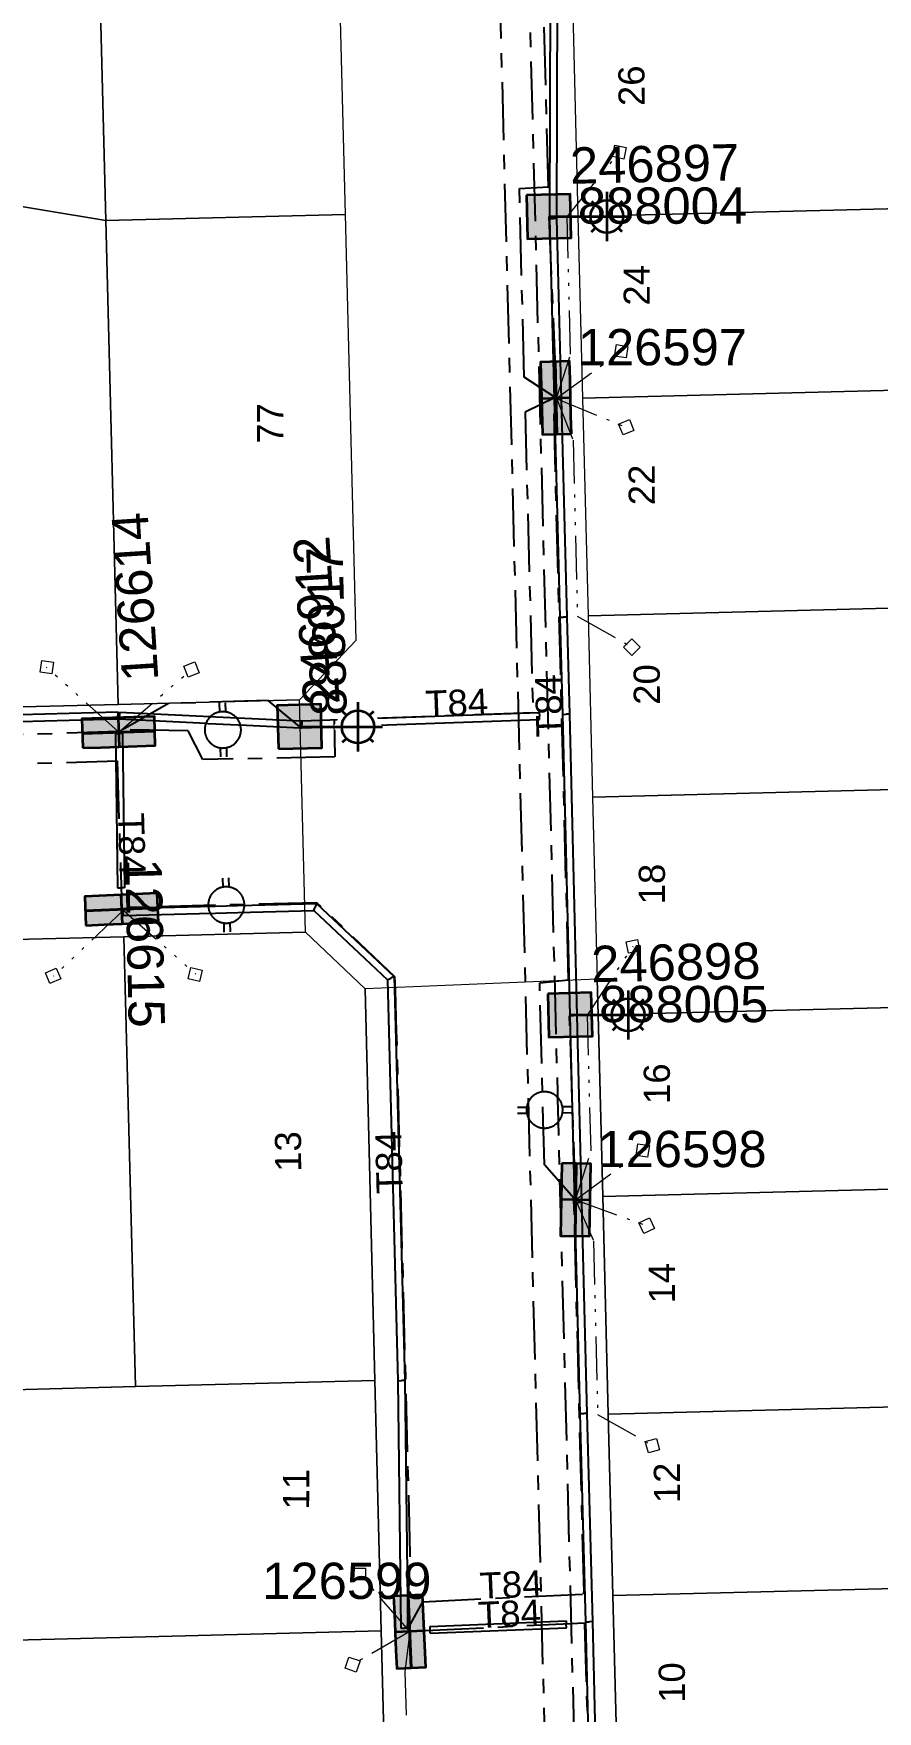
# Model space of a CAD drawing. Header units: metres. Extents: x 293418 to 294566, y 6233478 to 6234177.
# Drawn here: x 293876.5 to 293934.6, y 6233575.8 to 6233691.3 of the extents above; entities that cross this region are included whole.
import ezdxf
from ezdxf.enums import TextEntityAlignment as Align

# ---------------------------------------------------------------- set-up
doc = ezdxf.new("R2010")
doc.units = ezdxf.units.M
doc.linetypes.add('Cable Exist UG', pattern=[7, 4, -1, 1, -1])
doc.linetypes.add('PHANTOMX2', pattern=[6.6, 3, -0.75, 0.2, -0.75, 0.2, -0.75, 0.2, -0.75])
doc.layers.get('0').update_dxf_attribs({"color": 6})
for name, color, linetype, lineweight in [('_User_LV_Exist', 5, 'Continuous', 35), ('Cadastre Land Parcels_SP_EXT', 118, 'Continuous', 15), ('Cadastre Roads_SP_EXT', 218, 'Continuous', 15), ('Mains_HV_EXT', 13, 'Continuous', 25), ('Mains_LV_EXT', 163, 'Continuous', 25), ('Mains_LV_SL_EXT', 135, 'Continuous', 25), ('Services_SP_EXT', 42, 'PHANTOMX2', 20)]:
    doc.layers.add(name, color=color, linetype=linetype, lineweight=lineweight)
for name, color, linetype in [('Duct_SP_EXT', 30, 'Continuous'), ('Equip_LV_EXT', 7, 'Continuous'), ('Equip_SP_SL_EXT', 7, 'Continuous'), ('SupportsUG_SP_LV_EXT', 7, 'Continuous'), ('SupportsUG_SP_LV_SL_EXT', 7, 'Continuous')]:
    doc.layers.add(name, color=color, linetype=linetype)
doc.layers.add('Features_HIDE', color=1, linetype='Continuous', plot=False)
doc.styles.add('COLUMN_LABEL', font='arial.ttf', dxfattribs={"height": 2})
doc.styles.add('iecARIAL', font='arial.ttf', dxfattribs={"height": 2})
doc.styles.add('POLE_LABEL', font='arial.ttf', dxfattribs={"height": 2})
doc.styles.add('SL_LABEL', font='arial.ttf', dxfattribs={"height": 2})
doc.styles.get("Standard").update_dxf_attribs({"font": 'arial.ttf'})

# ---------------------------------------------------------------- blocks, each defined once
blk = doc.blocks.new('SL_LANTERN_EXT')
at = {"flags": 9}
for tag, p in [('LRATECODE', (-7.4, 0)), ('LOUTREACHVOCAB', (-7.2, 0)), ('LOUTREACH', (-7, 0)), ('LANTNUMBER', (-6.6, 0)), ('LNEW', (-6.4, 0)), ('LMASTVOCAB', (-6.2, 0)), ('LMAST', (-6, 0)), ('LLAMPVOCAB', (-5.8, 0)), ('LLAMP', (-5.6, 0)), ('LEXIST', (-5.4, 0)), ('LCHARGE3PERCENT', (-5.2, 0)), ('LCHARGE3', (-5, 0)), ('LCHARGE2PERCENT', (-4.8, 0)), ('LCHARGE2', (-4.6, 0)), ('LCHARGE1PERCENT', (-4.4, 0)), ('LCHARGE1', (-4.2, 0)), ('LCATEGORY', (-4, 0)), ('LBRACKETVOCAB', (-3.8, 0)), ('LBRACKET', (-3.6, 0)), ('LKINGHEIGHT', (-3.4, 0)), ('CREPLACE', (-3.2, 0)), ('CREMOVE', (-3, 0)), ('CNUMBER', (-2.8, 0)), ('CNEW', (-2.6, 0)), ('CEXIST', (-2.4, 0)), ('USAGE', (-2.2, 0)), ('STATE', (-2, 0)), ('OWNED_BY', (-1.8, 0)), ('ORIENTATION', (-1.6, 0)), ('OPERATING_VOLTAGE', (-1.4, 0)), ('NO_PHASES', (-1.2, 0)), ('LANTERN_TYPE', (-1, 0)), ('LANTERN_PURPOSE', (-0.8, 0)), ('CONTROL_TYPE', (-0.6, 0)), ('CONSTRUCTED_VOLTAGE', (-0.4, 0))]:
    blk.add_attdef(tag, text='', height=0.001, rotation=270, dxfattribs=at).set_placement(p, align=Align.MIDDLE_LEFT)
at = {"style": 'SL_LABEL', "flags": 9}
blk.add_attdef('STREET_CODE', text='', height=0.001, rotation=270, dxfattribs=at).set_placement((0, 0), align=Align.MIDDLE_LEFT)
at = {"flags": 1}
blk.add_attdef('Z', (0, 0), '', height=0.001, rotation=270, dxfattribs=at)
at = {"width": 0.9}
blk.add_attdef('LNUMBER', text='', height=1, dxfattribs=at).set_placement((7, -1), align=Align.MIDDLE_LEFT)
at = {"flags": 9}
for tag, p in [('LREMOVE', (0, -7.6)), ('LREPLACE', (0, -7.8)), ('LTYPE', (0, -8)), ('LTYPEVOCAB', (0, -8.2)), ('LEGEND', (0, -8.4)), ('SUBURB', (0, -8.6)), ('STREETNAME', (0, -8.8)), ('LOCATION', (0, -9)), ('NOTES', (0, -9.2)), ('MAINTAINED_BY', (0, -9.86))]:
    blk.add_attdef(tag, text='', height=0.001, dxfattribs=at).set_placement(p, align=Align.MIDDLE_LEFT)
blk.add_attdef('OPERATED_BY', (0, -9.61), '', height=0.001, dxfattribs=at)
at = {"layer": 'Features_HIDE', "width": 0.9}
blk.add_attdef('ASSET_NUM', text='', height=1, dxfattribs=at).set_placement((7, 1), align=Align.MIDDLE_LEFT)
blk.add_wipeout([(5.69, 0), (5.06, -1.06), (4, -1.69), (2.94, -1.06), (2.31, 0), (2.94, 1.06), (4, 1.69), (5.06, 1.06)])
for p, q in [((4, 1.69), (4, 0)), ((0, 0), (4, 0)), ((2.94, 1.06), (3.2, 0.8)), ((5.06, 1.06), (4.8, 0.8)), ((2.94, -1.06), (3.2, -0.8)), ((4, 0), (5.69, 0)), ((4, 0), (4, -1.69)), ((5.06, -1.06), (4.8, -0.8))]:
    blk.add_line(p, q)
blk.add_circle((4, 0), 1.12)
blk = doc.blocks.new('CCP_EXT')
at = {"flags": 9}
for tag, p in [('STATE', (0, -1.8)), ('LEGEND', (0, -1.4)), ('LIFE_SUPPORT', (0, -1.6)), ('NOTES', (0, -2))]:
    blk.add_attdef(tag, text='', height=0.2, dxfattribs=at).set_placement(p, align=Align.MIDDLE_LEFT)
blk.add_wipeout([(0, 0.57), (0.57, 0), (0, -0.57), (-0.57, 0)])
blk.add_lwpolyline([(-0.57, 0), (0, 0.57), (0.57, 0), (0, -0.57), (-0.57, 0)])
at = {"flags": 1}
blk.add_attdef('Z', (0, 0), '', height=0.2, dxfattribs=at)
at = {"flags": 9}
for tag, p in [('CCP_TYPE', (0, 0)), ('CONSTRUCTED_VOLTAGE', (0, -0.2)), ('OPERATING_VOLTAGE', (0, -0.6)), ('ORIENTATION', (0, -0.8)), ('OWNED_BY', (0, -1)), ('NO_PHASES', (0, -0.4)), ('USAGE', (0, -1.2))]:
    blk.add_attdef(tag, text='', height=0.2, dxfattribs=at).set_placement(p, align=Align.MIDDLE_LEFT)
blk = doc.blocks.new('LV_UG_LINKS_OPEN_EXT')
at = {"layer": 'Equip_LV_EXT'}
for tag, height, flags, p in [('NO_PHASES', 0.167, 9, (3.17, -2)), ('OPERATING_VOLTAGE', 0.2, 9, (3, -2.6)), ('ORIENTATION', 0.2, 9, (3, -2.8)), ('STATE', 0.2, 9, (3, -3)), ('SWITCH_TYPE', 0.2, 9, (3, -3.2)), ('USAGE', 0.2, 9, (3, -3.4)), ('OWNED_BY', 0.2, 9, (3, -3.8)), ('OPERATED_BY', 0.2, 9, (3, -4)), ('TYPE', 0.2, 9, (3, -4.6)), ('NOTES', 0.2, 9, (3, -3.6)), ('MAINTAINED_BY', 0.2, 9, (3, -4.2)), ('NUMBER_OF_PHASES', 0.2, 9, (3, -4.4)), ('Z', 0.2, 1, (3, -4.8))]:
    blk.add_attdef(tag, text='', height=height, dxfattribs=dict(at, flags=flags)).set_placement(p, align=Align.MIDDLE_LEFT)
blk.add_wipeout([(4, 1.25), (3.97, 1.25), (3.94, 1.25), (3.91, 1.25), (3.88, 1.24), (3.85, 1.24), (3.82, 1.24), (3.79, 1.23), (3.76, 1.23), (3.73, 1.22), (3.7, 1.21), (3.67, 1.2), (3.64, 1.2), (3.61, 1.19), (3.58, 1.18), (3.55, 1.17), (3.52, 1.15), (3.49, 1.14), (3.47, 1.13), (3.44, 1.12), (3.41, 1.1), (3.38, 1.09), (3.36, 1.07), (3.33, 1.06), (3.31, 1.04), (3.28, 1.02), (3.26, 1), (3.23, 0.99), (3.21, 0.97), (3.18, 0.95), (3.16, 0.93), (3.14, 0.91), (3.12, 0.88), (3.09, 0.86), (3.07, 0.84), (3.05, 0.82), (3.03, 0.79), (3.01, 0.77), (3, 0.74), (2.98, 0.72), (2.96, 0.69), (2.94, 0.67), (2.93, 0.64), (2.91, 0.62), (2.9, 0.59), (2.88, 0.56), (2.87, 0.53), (2.86, 0.51), (2.85, 0.48), (2.83, 0.45), (2.82, 0.42), (2.81, 0.39), (2.8, 0.36), (2.8, 0.33), (2.79, 0.3), (2.78, 0.27), (2.77, 0.24), (2.77, 0.21), (2.76, 0.18), (2.76, 0.15), (2.76, 0.12), (2.75, 0.09), (2.75, 0.06), (2.75, 0.03), (2.75, 0), (2.75, -0.03), (2.75, -0.06), (2.75, -0.09), (2.76, -0.12), (2.76, -0.15), (2.76, -0.18), (2.77, -0.21), (2.77, -0.24), (2.78, -0.27), (2.79, -0.3), (2.8, -0.33), (2.8, -0.36), (2.81, -0.39), (2.82, -0.42), (2.83, -0.45), (2.85, -0.48), (2.86, -0.51), (2.87, -0.53), (2.88, -0.56), (2.9, -0.59), (2.91, -0.62), (2.93, -0.64), (2.94, -0.67), (2.96, -0.69), (2.98, -0.72), (3, -0.74), (3.01, -0.77), (3.03, -0.79), (3.05, -0.82), (3.07, -0.84), (3.09, -0.86), (3.12, -0.88), (3.14, -0.91), (3.16, -0.93), (3.18, -0.95), (3.21, -0.97), (3.23, -0.99), (3.26, -1), (3.28, -1.02), (3.31, -1.04), (3.33, -1.06), (3.36, -1.07), (3.38, -1.09), (3.41, -1.1), (3.44, -1.12), (3.47, -1.13), (3.49, -1.14), (3.52, -1.15), (3.55, -1.17), (3.58, -1.18), (3.61, -1.19), (3.64, -1.2), (3.67, -1.2), (3.7, -1.21), (3.73, -1.22), (3.76, -1.23), (3.79, -1.23), (3.82, -1.24), (3.85, -1.24), (3.88, -1.24), (3.91, -1.25), (3.94, -1.25), (3.97, -1.25), (4, -1.25), (4.03, -1.25), (4.06, -1.25), (4.09, -1.25), (4.12, -1.24), (4.15, -1.24), (4.18, -1.24), (4.21, -1.23), (4.24, -1.23), (4.27, -1.22), (4.3, -1.21), (4.33, -1.2), (4.36, -1.2), (4.39, -1.19), (4.42, -1.18), (4.45, -1.17), (4.48, -1.15), (4.51, -1.14), (4.53, -1.13), (4.56, -1.12), (4.59, -1.1), (4.62, -1.09), (4.64, -1.07), (4.67, -1.06), (4.69, -1.04), (4.72, -1.02), (4.74, -1), (4.77, -0.99), (4.79, -0.97), (4.82, -0.95), (4.84, -0.93), (4.86, -0.91), (4.88, -0.88), (4.91, -0.86), (4.93, -0.84), (4.95, -0.82), (4.97, -0.79), (4.99, -0.77), (5, -0.74), (5.02, -0.72), (5.04, -0.69), (5.06, -0.67), (5.07, -0.64), (5.09, -0.62), (5.1, -0.59), (5.12, -0.56), (5.13, -0.53), (5.14, -0.51), (5.15, -0.48), (5.17, -0.45), (5.18, -0.42), (5.19, -0.39), (5.2, -0.36), (5.2, -0.33), (5.21, -0.3), (5.22, -0.27), (5.23, -0.24), (5.23, -0.21), (5.24, -0.18), (5.24, -0.15), (5.24, -0.12), (5.25, -0.09), (5.25, -0.06), (5.25, -0.03), (5.25, 0), (5.25, 0.03), (5.25, 0.06), (5.25, 0.09), (5.24, 0.12), (5.24, 0.15), (5.24, 0.18), (5.23, 0.21), (5.23, 0.24), (5.22, 0.27), (5.21, 0.3), (5.2, 0.33), (5.2, 0.36), (5.19, 0.39), (5.18, 0.42), (5.17, 0.45), (5.15, 0.48), (5.14, 0.51), (5.13, 0.53), (5.12, 0.56), (5.1, 0.59), (5.09, 0.62), (5.07, 0.64), (5.06, 0.67), (5.04, 0.69), (5.02, 0.72), (5, 0.74), (4.99, 0.77), (4.97, 0.79), (4.95, 0.82), (4.93, 0.84), (4.91, 0.86), (4.88, 0.88), (4.86, 0.91), (4.84, 0.93), (4.82, 0.95), (4.79, 0.97), (4.77, 0.99), (4.74, 1), (4.72, 1.02), (4.69, 1.04), (4.67, 1.06), (4.64, 1.07), (4.62, 1.09), (4.59, 1.1), (4.56, 1.12), (4.53, 1.13), (4.51, 1.14), (4.48, 1.15), (4.45, 1.17), (4.42, 1.18), (4.39, 1.19), (4.36, 1.2), (4.33, 1.2), (4.3, 1.21), (4.27, 1.22), (4.24, 1.23), (4.21, 1.23), (4.18, 1.24), (4.15, 1.24), (4.12, 1.24), (4.09, 1.25), (4.06, 1.25), (4.03, 1.25)]).dxf.layer = 'Equip_LV_EXT'
for p, q in [((3.79, 1.86), (3.79, 1.23)), ((4.21, 1.86), (4.21, 1.23)), ((3.79, -1.23), (3.79, -1.86)), ((4.21, -1.23), (4.21, -1.86))]:
    blk.add_line(p, q, dxfattribs=at)
at = {"layer": 'Equip_LV_EXT', "flags": 128}
blk.add_lwpolyline([(4, 1.25), (3.97, 1.25), (3.94, 1.25), (3.91, 1.25), (3.88, 1.24), (3.85, 1.24), (3.82, 1.24), (3.79, 1.23), (3.76, 1.23), (3.73, 1.22), (3.7, 1.21), (3.67, 1.2), (3.64, 1.2), (3.61, 1.19), (3.58, 1.18), (3.55, 1.17), (3.52, 1.15), (3.49, 1.14), (3.47, 1.13), (3.44, 1.12), (3.41, 1.1), (3.38, 1.09), (3.36, 1.07), (3.33, 1.06), (3.31, 1.04), (3.28, 1.02), (3.26, 1), (3.23, 0.99), (3.21, 0.97), (3.18, 0.95), (3.16, 0.93), (3.14, 0.91), (3.12, 0.88), (3.09, 0.86), (3.07, 0.84), (3.05, 0.82), (3.03, 0.79), (3.01, 0.77), (3, 0.74), (2.98, 0.72), (2.96, 0.69), (2.94, 0.67), (2.93, 0.64), (2.91, 0.62), (2.9, 0.59), (2.88, 0.56), (2.87, 0.53), (2.86, 0.51), (2.85, 0.48), (2.83, 0.45), (2.82, 0.42), (2.81, 0.39), (2.8, 0.36), (2.8, 0.33), (2.79, 0.3), (2.78, 0.27), (2.77, 0.24), (2.77, 0.21), (2.76, 0.18), (2.76, 0.15), (2.76, 0.12), (2.75, 0.09), (2.75, 0.06), (2.75, 0.03), (2.75, 0), (2.75, -0.03), (2.75, -0.06), (2.75, -0.09), (2.76, -0.12), (2.76, -0.15), (2.76, -0.18), (2.77, -0.21), (2.77, -0.24), (2.78, -0.27), (2.79, -0.3), (2.8, -0.33), (2.8, -0.36), (2.81, -0.39), (2.82, -0.42), (2.83, -0.45), (2.85, -0.48), (2.86, -0.51), (2.87, -0.53), (2.88, -0.56), (2.9, -0.59), (2.91, -0.62), (2.93, -0.64), (2.94, -0.67), (2.96, -0.69), (2.98, -0.72), (3, -0.74), (3.01, -0.77), (3.03, -0.79), (3.05, -0.82), (3.07, -0.84), (3.09, -0.86), (3.12, -0.88), (3.14, -0.91), (3.16, -0.93), (3.18, -0.95), (3.21, -0.97), (3.23, -0.99), (3.26, -1), (3.28, -1.02), (3.31, -1.04), (3.33, -1.06), (3.36, -1.07), (3.38, -1.09), (3.41, -1.1), (3.44, -1.12), (3.47, -1.13), (3.49, -1.14), (3.52, -1.15), (3.55, -1.17), (3.58, -1.18), (3.61, -1.19), (3.64, -1.2), (3.67, -1.2), (3.7, -1.21), (3.73, -1.22), (3.76, -1.23), (3.79, -1.23), (3.82, -1.24), (3.85, -1.24), (3.88, -1.24), (3.91, -1.25), (3.94, -1.25), (3.97, -1.25), (4, -1.25), (4.03, -1.25), (4.06, -1.25), (4.09, -1.25), (4.12, -1.24), (4.15, -1.24), (4.18, -1.24), (4.21, -1.23), (4.24, -1.23), (4.27, -1.22), (4.3, -1.21), (4.33, -1.2), (4.36, -1.2), (4.39, -1.19), (4.42, -1.18), (4.45, -1.17), (4.48, -1.15), (4.51, -1.14), (4.53, -1.13), (4.56, -1.12), (4.59, -1.1), (4.62, -1.09), (4.64, -1.07), (4.67, -1.06), (4.69, -1.04), (4.72, -1.02), (4.74, -1), (4.77, -0.99), (4.79, -0.97), (4.82, -0.95), (4.84, -0.93), (4.86, -0.91), (4.88, -0.88), (4.91, -0.86), (4.93, -0.84), (4.95, -0.82), (4.97, -0.79), (4.99, -0.77), (5, -0.74), (5.02, -0.72), (5.04, -0.69), (5.06, -0.67), (5.07, -0.64), (5.09, -0.62), (5.1, -0.59), (5.12, -0.56), (5.13, -0.53), (5.14, -0.51), (5.15, -0.48), (5.17, -0.45), (5.18, -0.42), (5.19, -0.39), (5.2, -0.36), (5.2, -0.33), (5.21, -0.3), (5.22, -0.27), (5.23, -0.24), (5.23, -0.21), (5.24, -0.18), (5.24, -0.15), (5.24, -0.12), (5.25, -0.09), (5.25, -0.06), (5.25, -0.03), (5.25, 0), (5.25, 0.03), (5.25, 0.06), (5.25, 0.09), (5.24, 0.12), (5.24, 0.15), (5.24, 0.18), (5.23, 0.21), (5.23, 0.24), (5.22, 0.27), (5.21, 0.3), (5.2, 0.33), (5.2, 0.36), (5.19, 0.39), (5.18, 0.42), (5.17, 0.45), (5.15, 0.48), (5.14, 0.51), (5.13, 0.53), (5.12, 0.56), (5.1, 0.59), (5.09, 0.62), (5.07, 0.64), (5.06, 0.67), (5.04, 0.69), (5.02, 0.72), (5, 0.74), (4.99, 0.77), (4.97, 0.79), (4.95, 0.82), (4.93, 0.84), (4.91, 0.86), (4.88, 0.88), (4.86, 0.91), (4.84, 0.93), (4.82, 0.95), (4.79, 0.97), (4.77, 0.99), (4.74, 1), (4.72, 1.02), (4.69, 1.04), (4.67, 1.06), (4.64, 1.07), (4.62, 1.09), (4.59, 1.1), (4.56, 1.12), (4.53, 1.13), (4.51, 1.14), (4.48, 1.15), (4.45, 1.17), (4.42, 1.18), (4.39, 1.19), (4.36, 1.2), (4.33, 1.2), (4.3, 1.21), (4.27, 1.22), (4.24, 1.23), (4.21, 1.23), (4.18, 1.24), (4.15, 1.24), (4.12, 1.24), (4.09, 1.25), (4.06, 1.25), (4.03, 1.25)], close=True, dxfattribs=at)
at = {"layer": 'Equip_LV_EXT', "flags": 9}
for tag, p in [('ACTUAL_STATUS', (3.17, -1.67)), ('CONSTRUCTED_VOLTAGE', (3.17, -1.83))]:
    blk.add_attdef(tag, text='', height=0.167, dxfattribs=at).set_placement(p, align=Align.MIDDLE_LEFT)
blk = doc.blocks.new('PILLAR_EXT')
blk.add_hatch(color=256).paths.add_polyline_path([(-2.5, 1), (-2.5, -1), (2.5, -1), (2.5, 1)])
for p, q in [((-2.5, 0), (2.5, 0)), ((0, 1), (0, -1))]:
    blk.add_line(p, q)
at = {"ltscale": 10}
blk.add_line((2.5, 0), (-2.5, 0), dxfattribs=at)
blk.add_lwpolyline([(-2.5, -1), (-1.25, -1), (1.25, -1), (2.5, -1), (2.5, 1), (-2.5, 1)], close=True)
at = {"width": 0.9, "flags": 8}
blk.add_attdef('ASSET_NUM', text='', height=2, rotation=90, dxfattribs=at).set_placement((-2, 4), align=Align.MIDDLE_LEFT)
for tag, p, flags in [('OWNED_BY', (0, -0.2), 9), ('STATE', (0, -0.4), 9), ('SUPPORT_TYPE', (0, -0.6), 9), ('USAGE', (0, -0.8), 9), ('LEGEND', (0, -1), 9), ('LOCATION', (0, -1.2), 9), ('STREETNAME', (0, -1.8), 9), ('SUBURB', (0, -2), 1), ('NOTES', (0, -1.4), 9), ('PARENT', (0, -1.6), 9)]:
    blk.add_attdef(tag, p, '', height=0.2, dxfattribs=dict(flags=flags))
blk = doc.blocks.new('COLUMN_EXT')
blk.add_hatch(color=256).paths.add_polyline_path([(1.5, -1.5), (1.5, 1.5), (-1.5, 1.5), (-1.5, -1.5)])
blk.add_lwpolyline([(1.5, 1.5), (-1.5, 1.5), (-1.5, -1.5), (1.5, -1.5)], close=True)
at = {"flags": 1}
blk.add_attdef('Z', (-1.81, 2.35), '', height=0.2, rotation=180, dxfattribs=at)
at = {"flags": 9}
for tag, p in [('STREETNAME', (-1.81, 1.6)), ('LOCATION', (-1.81, 1.4)), ('SUBURB', (-1.81, 1.8)), ('LEGEND', (-1.81, 1.2)), ('NOTES', (-1.81, 2)), ('COLUMN_TYPE', (-1.81, 0.4)), ('OWNED_BY', (-1.81, 0.6)), ('USAGE', (-1.81, 1)), ('STATE', (-1.81, 0.8))]:
    blk.add_attdef(tag, text='', height=0.2, rotation=180, dxfattribs=at).set_placement(p, align=Align.MIDDLE_LEFT)
for tag, style, p in [('STRUCTURE_PLANT_NUMBER', 'POLE_LABEL', (-1.81, -0.03)), ('STREET_CODE', 'COLUMN_LABEL', (-1.81, 0.2))]:
    blk.add_attdef(tag, text='', height=0.2, rotation=180, dxfattribs=dict(at, style=style)).set_placement(p, align=Align.MIDDLE_LEFT)
at = {"style": 'COLUMN_LABEL', "width": 0.9, "flags": 8}
blk.add_attdef('ASSET_NUM', text='', height=2, rotation=270, dxfattribs=at).set_placement((2, -4), align=Align.MIDDLE_LEFT)

msp = doc.modelspace()

# ---------------------------------------------------------------- linework, layer by layer
at = {"layer": 'Cadastre Land Parcels_SP_EXT', "linetype": 'Continuous'}
for points in [[(293866.407, 6233714.094), (293853.694, 6233683.047), (293859.989, 6233682.007), (293881.475, 6233678.458), (293880.63, 6233711.856)], [(293875.1, 6233597.924), (293883.508, 6233598.138), (293883.508, 6233598.138), (293882.724, 6233629.13), (293863.987, 6233628.657)]]:
    msp.add_lwpolyline(points, dxfattribs=at)
for points in [[(293882.602, 6233711.846), (293881.945, 6233711.841), (293881.287, 6233711.844), (293880.63, 6233711.856), (293881.475, 6233678.458), (293897.971, 6233678.877), (293897.245, 6233707.511), (293892.429, 6233712.09), (293883.261, 6233711.859), (293882.602, 6233711.846)], [(293947.317, 6233679.57), (293946.938, 6233694.567), (293913.605, 6233693.724), (293913.984, 6233678.728), (293947.317, 6233679.57)], [(293882.319, 6233645.127), (293881.475, 6233678.458), (293859.989, 6233682.007), (293866.321, 6233644.723), (293882.319, 6233645.127)], [(293894.817, 6233645.443), (293898.713, 6233649.542), (293897.971, 6233678.877), (293881.475, 6233678.458), (293882.319, 6233645.127), (293894.817, 6233645.443)], [(293947.633, 6233667.073), (293947.317, 6233679.57), (293913.984, 6233678.728), (293914.3, 6233666.231), (293947.633, 6233667.073)], [(293948.012, 6233652.076), (293947.633, 6233667.073), (293914.3, 6233666.231), (293914.679, 6233651.234), (293948.012, 6233652.076)], [(293948.327, 6233639.579), (293948.012, 6233652.076), (293914.679, 6233651.234), (293914.995, 6233638.737), (293948.327, 6233639.579)], [(293948.706, 6233624.583), (293948.327, 6233639.579), (293914.995, 6233638.737), (293915.312, 6233626.194), (293915.374, 6233623.74), (293948.706, 6233624.583)], [(293900.004, 6233598.555), (293899.32, 6233625.549), (293895.221, 6233629.446), (293882.724, 6233629.13), (293883.508, 6233598.138), (293900.004, 6233598.555)], [(293949.023, 6233612.086), (293948.706, 6233624.583), (293915.374, 6233623.74), (293915.689, 6233611.243), (293949.023, 6233612.086)], [(293949.402, 6233597.089), (293949.023, 6233612.086), (293915.689, 6233611.243), (293916.069, 6233596.246), (293949.402, 6233597.089)], [(293900.439, 6233581.322), (293900.004, 6233598.555), (293883.508, 6233598.138), (293875.1, 6233597.924), (293867.062, 6233582.261), (293867.106, 6233580.478), (293900.439, 6233581.322)], [(293949.718, 6233584.592), (293949.402, 6233597.089), (293916.069, 6233596.246), (293916.385, 6233583.748), (293949.718, 6233584.592)], [(293950.097, 6233569.594), (293949.718, 6233584.592), (293916.385, 6233583.748), (293916.764, 6233568.751), (293950.097, 6233569.594)], [(293900.819, 6233566.325), (293900.439, 6233581.322), (293867.106, 6233580.478), (293867.485, 6233565.481), (293900.819, 6233566.325)]]:
    msp.add_lwpolyline(points, close=True, dxfattribs=at)
at = {"layer": 'Cadastre Roads_SP_EXT', "linetype": 'Continuous'}
msp.add_lwpolyline([(293863.986, 6233628.657), (293882.724, 6233629.13), (293895.221, 6233629.446), (293894.817, 6233645.443), (293882.319, 6233645.127), (293866.321, 6233644.723)], dxfattribs=at)
at = {"layer": 'Duct_SP_EXT'}
for p, q in [((293912.054, 6233678.594), (293912.107, 6233704.983)), ((293912.534, 6233678.593), (293912.587, 6233704.987)), ((293912.054, 6233678.594), (293912.294, 6233678.594)), ((293912.054, 6233678.588), (293912.294, 6233678.594)), ((293912.367, 6233666.151), (293912.054, 6233678.588)), ((293912.534, 6233678.6), (293912.294, 6233678.594)), ((293912.534, 6233678.593), (293912.294, 6233678.594)), ((293912.847, 6233666.163), (293912.534, 6233678.6)), ((293912.367, 6233666.151), (293912.607, 6233666.157)), ((293912.367, 6233666.151), (293912.607, 6233666.157)), ((293912.748, 6233651.134), (293912.367, 6233666.151)), ((293912.847, 6233666.163), (293912.607, 6233666.157)), ((293912.847, 6233666.163), (293912.607, 6233666.157)), ((293913.228, 6233651.147), (293912.847, 6233666.163)), ((293912.748, 6233651.134), (293912.988, 6233651.141)), ((293912.943, 6233644.443), (293912.748, 6233651.134)), ((293913.228, 6233651.147), (293912.988, 6233651.141)), ((293913.422, 6233644.456), (293913.228, 6233651.147)), ((293864.654, 6233644.127), (293882.289, 6233644.609)), ((293864.658, 6233643.647), (293882.302, 6233644.13)), ((293882.289, 6233644.609), (293882.295, 6233644.37)), ((293882.302, 6233644.13), (293882.295, 6233644.37)), ((293882.4, 6233644.126), (293882.412, 6233644.366)), ((293882.424, 6233644.605), (293882.412, 6233644.366)), ((293894.961, 6233643.99), (293911.315, 6233644.561)), ((293894.977, 6233643.511), (293911.331, 6233644.081)), ((293911.315, 6233644.561), (293911.323, 6233644.321)), ((293911.331, 6233644.081), (293911.323, 6233644.321)), ((293912.943, 6233644.443), (293913.182, 6233644.45)), ((293912.943, 6233644.444), (293913.182, 6233644.45)), ((293913.442, 6233623.696), (293912.943, 6233644.444)), ((293913.422, 6233644.456), (293913.182, 6233644.45)), ((293913.422, 6233644.455), (293913.182, 6233644.45)), ((293913.922, 6233623.707), (293913.422, 6233644.455)), ((293882.144, 6233643.124), (293882.384, 6233643.127)), ((293882.144, 6233643.124), (293882.284, 6233632.495)), ((293882.624, 6233643.13), (293882.384, 6233643.127)), ((293882.624, 6233643.13), (293882.764, 6233632.502)), ((293894.863, 6233643.507), (293894.865, 6233643.747)), ((293894.863, 6233643.507), (293894.977, 6233643.511)), ((293894.867, 6233643.987), (293894.865, 6233643.747)), ((293894.867, 6233643.987), (293894.961, 6233643.99)), ((293894.961, 6233643.99), (293894.969, 6233643.75)), ((293894.961, 6233643.99), (293894.969, 6233643.75)), ((293894.977, 6233643.511), (293894.969, 6233643.75)), ((293894.977, 6233643.511), (293894.969, 6233643.75)), ((293882.284, 6233632.495), (293882.524, 6233632.498)), ((293882.764, 6233632.502), (293882.524, 6233632.498)), ((293895.989, 6233631.41), (293895.896, 6233631.167)), ((293895.989, 6233631.41), (293901.332, 6233626.38)), ((293882.671, 6233631.073), (293882.677, 6233630.833)), ((293882.683, 6233630.593), (293882.677, 6233630.833)), ((293895.804, 6233630.925), (293895.896, 6233631.167)), ((293895.804, 6233630.925), (293900.858, 6233626.168)), ((293900.858, 6233626.168), (293901.095, 6233626.274)), ((293900.858, 6233626.168), (293901.589, 6233598.548)), ((293901.332, 6233626.38), (293901.095, 6233626.274)), ((293901.332, 6233626.38), (293902.069, 6233598.557)), ((293913.442, 6233623.696), (293913.682, 6233623.702)), ((293913.442, 6233623.695), (293913.682, 6233623.702)), ((293913.922, 6233623.708), (293913.682, 6233623.702)), ((293913.922, 6233623.707), (293913.682, 6233623.702)), ((293913.773, 6233610.82), (293914.013, 6233610.827)), ((293913.773, 6233610.82), (293914.013, 6233610.827)), ((293914.139, 6233596.285), (293913.773, 6233610.82)), ((293914.253, 6233610.833), (293914.013, 6233610.827)), ((293914.253, 6233610.833), (293914.013, 6233610.827)), ((293914.619, 6233596.298), (293914.253, 6233610.833)), ((293901.589, 6233598.548), (293901.829, 6233598.553)), ((293901.589, 6233598.548), (293901.788, 6233581.504)), ((293902.069, 6233598.557), (293901.829, 6233598.553)), ((293902.069, 6233598.557), (293902.268, 6233581.51)), ((293914.139, 6233596.285), (293914.379, 6233596.291)), ((293914.527, 6233581.944), (293914.139, 6233596.285)), ((293914.619, 6233596.298), (293914.379, 6233596.291)), ((293915.007, 6233581.957), (293914.619, 6233596.298)), ((293903.783, 6233581.63), (293913.171, 6233582.011)), ((293913.171, 6233582.011), (293913.181, 6233581.772)), ((293913.19, 6233581.532), (293913.181, 6233581.772)), ((293914.527, 6233581.944), (293914.767, 6233581.95)), ((293914.527, 6233581.944), (293914.767, 6233581.95)), ((293914.845, 6233568.833), (293914.527, 6233581.944)), ((293915.007, 6233581.957), (293914.767, 6233581.95)), ((293915.007, 6233581.956), (293914.767, 6233581.95)), ((293915.325, 6233568.845), (293915.007, 6233581.956)), ((293901.788, 6233581.504), (293902.028, 6233581.507)), ((293902.268, 6233581.51), (293902.028, 6233581.507)), ((293903.783, 6233581.63), (293903.793, 6233581.39)), ((293903.802, 6233581.15), (293903.793, 6233581.39)), ((293903.802, 6233581.15), (293913.19, 6233581.532))]:
    msp.add_line(p, q, dxfattribs=at)
at = {"layer": 'Mains_LV_EXT', "linetype": 'Cable Exist UG'}
for points in [[(293912.47, 6233666.235), (293910.28, 6233667.673), (293910.28, 6233667.673), (293909.951, 6233680.672), (293911.944, 6233680.786), (293911.944, 6233680.786), (293910.912, 6233721.068)], [(293902.244, 6233581.414), (293903.305, 6233583.325), (293903.305, 6233583.325), (293914.371, 6233583.849), (293914.403, 6233583.976), (293914.403, 6233583.976), (293913.704, 6233611.126)], [(293915.298, 6233556.235), (293913.108, 6233558.023), (293913.108, 6233558.023), (293912.778, 6233570.699), (293914.763, 6233570.816), (293914.763, 6233570.816), (293914.465, 6233581.851), (293902.395, 6233581.265)]]:
    msp.add_lwpolyline(points, dxfattribs=at)
for points in [[(293854.288, 6233640.532), (293855.708, 6233641.153), (293855.708, 6233641.153, -0.0929236), (293864.744, 6233642.7), (293864.744, 6233642.7), (293864.786, 6233642.699), (293882.354, 6233643.29)], [(293854.288, 6233640.532), (293857.001, 6233639.524), (293857.001, 6233639.524, -0.0856171), (293864.687, 6233640.716), (293864.687, 6233640.716), (293864.771, 6233640.715), (293882.256, 6233641.243), (293882.575, 6233631.011)]]:
    msp.add_lwpolyline(points, format="xyb", dxfattribs=at)
at = {"layer": 'Mains_LV_SL_EXT', "linetype": 'Cable Exist UG'}
msp.add_lwpolyline([(293911.974, 6233678.734), (293912.497, 6233666.214)], dxfattribs=at)

# ---------------------------------------------------------------- block references
at = {"layer": '_User_LV_Exist'}
ref = msp.add_blockref('PILLAR_EXT', (293882.35, 6233643.211), dxfattribs=dict(at, rotation=1.810832521914208))
ref.add_attrib('ASSET_NUM', '126614', dxfattribs={"layer": '0', "height": 2.5, "rotation": 93.67129, "style": 'iecARIAL'}).set_placement((293883.85, 6233646.711), align=Align.MIDDLE_LEFT)
ref = msp.add_blockref('PILLAR_EXT', (293882.561, 6233631.016), dxfattribs=dict(at, rotation=2.548329898793411))
ref.add_attrib('ASSET_NUM', '126615', dxfattribs={"layer": '0', "height": 2.5, "rotation": 271.18631, "style": 'iecARIAL'}).set_placement((293884.061, 6233634.516), align=Align.MIDDLE_LEFT)
at = {"layer": 'SupportsUG_SP_LV_EXT'}
ref = msp.add_blockref('PILLAR_EXT', (293882.35, 6233643.211), dxfattribs=dict(at, rotation=1.810832521914208))
ref.add_attrib('ASSET_NUM', '126614', dxfattribs={"layer": '0', "height": 2.5, "rotation": 93.67129, "style": 'iecARIAL'}).set_placement((293883.85, 6233646.711), align=Align.MIDDLE_LEFT)
ref = msp.add_blockref('PILLAR_EXT', (293882.561, 6233631.016), dxfattribs=dict(at, rotation=2.548329898793411))
ref.add_attrib('ASSET_NUM', '126615', dxfattribs={"layer": '0', "height": 2.5, "rotation": 271.18631, "style": 'iecARIAL'}).set_placement((293884.061, 6233634.516), align=Align.MIDDLE_LEFT)

# ---------------------------------------------------------------- texts
at = {"layer": 'Features_HIDE'}
for s, rotation, p in [('26', 90.51156, (293918.582, 6233686.346)), ('24', 90.25693, (293918.93, 6233672.598)), ('77', 90, (293893.685, 6233663.086)), ('22', 90.25578, (293919.277, 6233658.852)), ('20', 90.25693, (293919.625, 6233645.105)), ('18', 90, (293919.971, 6233631.358)), ('16', 90.25578, (293920.319, 6233617.61)), ('13', 90.25693, (293894.927, 6233612.937)), ('14', 90.25578, (293920.666, 6233603.861)), ('11', 89.74422, (293895.472, 6233589.667)), ('12', 90.25578, (293921.015, 6233590.113)), ('10', 90.51156, (293921.361, 6233576.365))]:
    msp.add_text(s, height=1.8, rotation=rotation, dxfattribs=at).set_placement(p)
at = {"layer": 'Mains_LV_EXT'}
for rotation, p in [(91.44919, (293912.925, 6233642.897)), (2.07856, (293903.496, 6233644.264)), (271.5804, (293882.304, 6233637.636)), (91.4492, (293901.921, 6233611.436)), (2.39584, (293907.243, 6233583.52)), (2.39584, (293907.129, 6233581.51))]:
    msp.add_text('T84', height=1.8, rotation=rotation, dxfattribs=at).set_placement(p)

# ---------------------------------------------------------------- next in the draw order: block references
at = {"layer": 'Equip_LV_EXT'}
for p, rotation in [((293885.534, 6233643.276), 1.449271485989056), ((293885.769, 6233631.215), 1.448967231576634)]:
    msp.add_blockref('LV_UG_LINKS_OPEN_EXT', p, dxfattribs=dict(at, rotation=rotation))
at = {"layer": 'Services_SP_EXT'}
for p, rotation in [((293916.831, 6233683.167), 212.8244095317945), ((293916.96, 6233669.454), 216.0074582661854), ((293917.307, 6233664.217), 157.5542383657368), ((293877.406, 6233647.693), 306.6050169235513), ((293887.371, 6233647.533), 247.1256204835659), ((293917.775, 6233628.471), 236.7838196422668), ((293877.84, 6233626.435), 68.15523130040135), ((293887.625, 6233626.525), 120.5764241991272), ((293918.439, 6233614.406), 216.4577285333307), ((293918.708, 6233609.222), 159.8121823761875), ((293919.113, 6233594.074), 150.0739959329104), ((293898.951, 6233585.24), 314.9393165849369), ((293898.462, 6233578.998), 25.70171577742304)]:
    msp.add_blockref('CCP_EXT', p, dxfattribs=dict(at, rotation=rotation))
msp.add_blockref('CCP_EXT', (293917.698, 6233649.071), dxfattribs=at)

# ---------------------------------------------------------------- next in the draw order: linework, layer by layer
at = {"layer": 'Cadastre Roads_SP_EXT', "linetype": 'Continuous'}
msp.add_lwpolyline([(293917.941, 6233522.285), (293917.461, 6233541.257), (293917.081, 6233556.253), (293916.764, 6233568.751), (293916.385, 6233583.748), (293916.069, 6233596.245), (293915.69, 6233611.243), (293915.374, 6233623.74), (293915.312, 6233626.194), (293899.32, 6233625.549), (293900.004, 6233598.555), (293900.439, 6233581.322), (293900.819, 6233566.325), (293901.136, 6233553.828), (293901.515, 6233538.83), (293901.987, 6233520.194), (293902.602, 6233495.892), (293918.612, 6233495.804), (293917.941, 6233522.285)], close=True, dxfattribs=at)
at = {"layer": 'Duct_SP_EXT'}
for p, q in [((293882.4, 6233644.126), (293894.863, 6233643.507)), ((293882.424, 6233644.605), (293894.867, 6233643.987)), ((293882.671, 6233631.073), (293895.989, 6233631.41)), ((293882.683, 6233630.593), (293895.804, 6233630.925))]:
    msp.add_line(p, q, dxfattribs=at)
at = {"layer": 'Mains_LV_EXT', "linetype": 'Cable Exist UG'}
for points in [[(293912.463, 6233666.299), (293910.341, 6233665.259), (293910.884, 6233644.556), (293897.185, 6233644.057), (293897.248, 6233641.52), (293897.248, 6233641.52), (293888.148, 6233641.324), (293887.151, 6233643.313), (293882.347, 6233643.383)], [(293902.244, 6233581.414), (293902.436, 6233586.655), (293902.436, 6233586.655), (293901.508, 6233622.224), (293901.497, 6233622.55), (293901.497, 6233622.55), (293901.413, 6233625.462), (293901.384, 6233626.36), (293901.384, 6233626.36), (293896.012, 6233631.47), (293882.67, 6233631.133)]]:
    msp.add_lwpolyline(points, dxfattribs=at)
at = {"layer": 'Mains_LV_SL_EXT', "linetype": 'Cable Exist UG'}
msp.add_lwpolyline([(293894.834, 6233643.583), (293892.658, 6233645.404), (293885.786, 6233645.189), (293882.35, 6233643.211)], dxfattribs=at)
at = {"layer": 'Services_SP_EXT'}
for points in [[(293912.497, 6233666.214), (293913.476, 6233669.261), (293913.24, 6233678.714), (293916.831, 6233683.167)], [(293912.48, 6233666.197), (293916.96, 6233669.454)], [(293912.48, 6233666.197), (293917.307, 6233664.217)], [(293912.497, 6233666.214), (293913.651, 6233663.333), (293913.937, 6233651.217), (293917.698, 6233649.071)], [(293882.355, 6233643.246), (293877.385, 6233647.679)], [(293882.41, 6233643.252), (293887.371, 6233647.533)], [(293882.692, 6233630.96), (293877.872, 6233626.4)], [(293882.678, 6233630.965), (293887.675, 6233626.543)], [(293913.822, 6233611.008), (293918.439, 6233614.406)], [(293913.822, 6233611.008), (293918.708, 6233609.222)], [(293913.822, 6233611.008), (293915.062, 6233608.181), (293915.333, 6233596.226), (293919.113, 6233594.074)], [(293902.395, 6233581.265), (293898.951, 6233585.24)], [(293902.395, 6233581.265), (293898.462, 6233578.998)], [(293902.395, 6233581.265), (293902.058, 6233578.501), (293902.442, 6233566.157), (293898.82, 6233563.826)]]:
    msp.add_lwpolyline(points, dxfattribs=at)

# ---------------------------------------------------------------- next in the draw order: block references
at = {"layer": '_User_LV_Exist'}
ref = msp.add_blockref('PILLAR_EXT', (293912.47, 6233666.235), dxfattribs=dict(at, rotation=91.44922070813213))
ref.add_attrib('ASSET_NUM', '126597', dxfattribs={"layer": '0', "height": 2.5, "style": 'iecARIAL'}).set_placement((293913.97, 6233669.735), align=Align.MIDDLE_LEFT)
ref = msp.add_blockref('PILLAR_EXT', (293902.395, 6233581.265), dxfattribs=dict(at, rotation=272.5626802314216))
ref.add_attrib('ASSET_NUM', '126599', dxfattribs={"layer": '0', "height": 2.5, "style": 'iecARIAL'}).set_placement((293903.895, 6233584.765), align=Align.MIDDLE_RIGHT)
at = {"layer": 'SupportsUG_SP_LV_EXT'}
ref = msp.add_blockref('PILLAR_EXT', (293912.47, 6233666.235), dxfattribs=dict(at, rotation=91.44922070813213))
ref.add_attrib('ASSET_NUM', '126597', dxfattribs={"layer": '0', "height": 2.5, "style": 'iecARIAL'}).set_placement((293913.97, 6233669.735), align=Align.MIDDLE_LEFT)
ref = msp.add_blockref('PILLAR_EXT', (293902.395, 6233581.265), dxfattribs=dict(at, rotation=272.5626802314216))
ref.add_attrib('ASSET_NUM', '126599', dxfattribs={"layer": '0', "height": 2.5, "style": 'iecARIAL'}).set_placement((293903.895, 6233584.765), align=Align.MIDDLE_RIGHT)

# ---------------------------------------------------------------- next in the draw order: block references
at = {"layer": 'Equip_LV_EXT', "rotation": 90.72511900635295}
msp.add_blockref('LV_UG_LINKS_OPEN_EXT', (293911.738, 6233613.198), dxfattribs=at)
at = {"layer": 'Equip_SP_SL_EXT'}
ref = msp.add_blockref('SL_LANTERN_EXT', (293894.835, 6233643.583), dxfattribs=at)
ref.add_attrib('ASSET_NUM', '246912', dxfattribs={"layer": '0', "height": 2.5, "rotation": 93.56575, "style": 'iecARIAL'}).set_placement((293896.335, 6233645.083), align=Align.MIDDLE_LEFT)

# ---------------------------------------------------------------- next in the draw order: linework, layer by layer
at = {"layer": 'Duct_SP_EXT'}
for p, q in [((293913.773, 6233610.82), (293913.442, 6233623.695)), ((293914.253, 6233610.833), (293913.922, 6233623.708))]:
    msp.add_line(p, q, dxfattribs=at)
at = {"layer": 'Mains_HV_EXT', "linetype": 'Cable Exist UG'}
msp.add_lwpolyline([(293917.848, 6233751.295), (293917.15, 6233749.205), (293910.534, 6233751.282), (293910.534, 6233751.282, 0.0434452), (293909.548, 6233736.023), (293909.548, 6233736.023), (293909.599, 6233733.778), (293909.666, 6233731.392), (293909.666, 6233731.392), (293914.859, 6233529.12), (293914.933, 6233527.134), (293922.427, 6233527.671), (293922.437, 6233525.531)], format="xyb", dxfattribs=at)
msp.add_lwpolyline([(293922.437, 6233525.531), (293922.648, 6233523.44), (293913.011, 6233523.044), (293913.011, 6233523.044), (293908.208, 6233710.141)], dxfattribs=at)
at = {"layer": 'Mains_LV_EXT', "linetype": 'Cable Exist UG'}
msp.add_lwpolyline([(293913.704, 6233611.126), (293911.677, 6233613.408), (293911.677, 6233613.408), (293911.35, 6233625.963), (293913.338, 6233626.164), (293913.338, 6233626.164), (293912.305, 6233666.236)], dxfattribs=at)
at = {"layer": 'Mains_LV_SL_EXT', "linetype": 'Cable Exist UG'}
msp.add_lwpolyline([(293913.822, 6233611.008), (293913.406, 6233623.689)], dxfattribs=at)
at = {"layer": 'Services_SP_EXT'}
msp.add_lwpolyline([(293913.822, 6233611.008), (293914.882, 6233614.371), (293914.633, 6233623.722), (293917.775, 6233628.471)], dxfattribs=at)

# ---------------------------------------------------------------- next in the draw order: block references
at = {"layer": '_User_LV_Exist'}
ref = msp.add_blockref('PILLAR_EXT', (293913.822, 6233611.008), dxfattribs=dict(at, rotation=269.111806279685))
ref.add_attrib('ASSET_NUM', '126598', dxfattribs={"layer": '0', "height": 2.5, "style": 'iecARIAL'}).set_placement((293915.322, 6233614.508), align=Align.MIDDLE_LEFT)
at = {"layer": 'SupportsUG_SP_LV_EXT'}
ref = msp.add_blockref('PILLAR_EXT', (293913.822, 6233611.008), dxfattribs=dict(at, rotation=269.111806279685))
ref.add_attrib('ASSET_NUM', '126598', dxfattribs={"layer": '0', "height": 2.5, "style": 'iecARIAL'}).set_placement((293915.322, 6233614.508), align=Align.MIDDLE_LEFT)
at = {"layer": 'SupportsUG_SP_LV_SL_EXT'}
ref = msp.add_blockref('COLUMN_EXT', (293894.82, 6233643.597), dxfattribs=dict(at, rotation=181.4492020943654))
ref.add_attrib('ASSET_NUM', '888017', dxfattribs={"layer": '0', "height": 2.5, "rotation": 91.46769, "style": 'COLUMN_LABEL'}).set_placement((293896.82, 6233644.347), align=Align.MIDDLE_LEFT)

# ---------------------------------------------------------------- next in the draw order: block references
at = {"layer": '_User_LV_Exist'}
ref = msp.add_blockref('SL_LANTERN_EXT', (293894.835, 6233643.583), dxfattribs=at)
ref.add_attrib('ASSET_NUM', '246912', dxfattribs={"layer": '0', "height": 2.5, "rotation": 93.56575, "style": 'iecARIAL'}).set_placement((293896.335, 6233645.083), align=Align.MIDDLE_LEFT)
at = {"layer": 'Equip_SP_SL_EXT'}
ref = msp.add_blockref('SL_LANTERN_EXT', (293911.974, 6233678.734), dxfattribs=at)
ref.add_attrib('ASSET_NUM', '246897', dxfattribs={"layer": '0', "height": 2.5, "rotation": 1.2354, "style": 'iecARIAL'}).set_placement((293913.474, 6233680.234), align=Align.BOTTOM_LEFT)
ref = msp.add_blockref('SL_LANTERN_EXT', (293913.437, 6233623.742), dxfattribs=at)
ref.add_attrib('ASSET_NUM', '246898', dxfattribs={"layer": '0', "height": 2.5, "rotation": 1.25151, "style": 'iecARIAL'}).set_placement((293914.937, 6233625.242), align=Align.BOTTOM_LEFT)

# ---------------------------------------------------------------- next in the draw order: block references
at = {"layer": '_User_LV_Exist'}
ref = msp.add_blockref('COLUMN_EXT', (293894.82, 6233643.597), dxfattribs=dict(at, rotation=181.4492020943654))
ref.add_attrib('ASSET_NUM', '888017', dxfattribs={"layer": '0', "height": 2.5, "rotation": 91.46769, "style": 'COLUMN_LABEL'}).set_placement((293896.82, 6233644.347), align=Align.MIDDLE_LEFT)
at = {"layer": 'SupportsUG_SP_LV_SL_EXT'}
ref = msp.add_blockref('COLUMN_EXT', (293911.974, 6233678.734), dxfattribs=dict(at, rotation=91.44922070813213))
ref.add_attrib('ASSET_NUM', '888004', dxfattribs={"layer": '0', "height": 2.5, "style": 'COLUMN_LABEL'}).set_placement((293913.974, 6233679.484), align=Align.MIDDLE_LEFT)
ref = msp.add_blockref('COLUMN_EXT', (293913.437, 6233623.742), dxfattribs=dict(at, rotation=91.44922070813213))
ref.add_attrib('ASSET_NUM', '888005', dxfattribs={"layer": '0', "height": 2.5, "style": 'COLUMN_LABEL'}).set_placement((293915.437, 6233624.492), align=Align.MIDDLE_LEFT)

# ---------------------------------------------------------------- next in the draw order: block references
at = {"layer": '_User_LV_Exist'}
ref = msp.add_blockref('SL_LANTERN_EXT', (293911.974, 6233678.734), dxfattribs=at)
ref.add_attrib('ASSET_NUM', '246897', dxfattribs={"layer": '0', "height": 2.5, "rotation": 1.2354, "style": 'iecARIAL'}).set_placement((293913.474, 6233680.234), align=Align.BOTTOM_LEFT)
ref = msp.add_blockref('SL_LANTERN_EXT', (293913.437, 6233623.742), dxfattribs=at)
ref.add_attrib('ASSET_NUM', '246898', dxfattribs={"layer": '0', "height": 2.5, "rotation": 1.25151, "style": 'iecARIAL'}).set_placement((293914.937, 6233625.242), align=Align.BOTTOM_LEFT)

# ---------------------------------------------------------------- next in the draw order: block references
ref = msp.add_blockref('COLUMN_EXT', (293911.974, 6233678.734), dxfattribs=dict(at, rotation=91.44922070813213))
ref.add_attrib('ASSET_NUM', '888004', dxfattribs={"layer": '0', "height": 2.5, "style": 'COLUMN_LABEL'}).set_placement((293913.974, 6233679.484), align=Align.MIDDLE_LEFT)
ref = msp.add_blockref('COLUMN_EXT', (293913.437, 6233623.742), dxfattribs=dict(at, rotation=91.44922070813213))
ref.add_attrib('ASSET_NUM', '888005', dxfattribs={"layer": '0', "height": 2.5, "style": 'COLUMN_LABEL'}).set_placement((293915.437, 6233624.492), align=Align.MIDDLE_LEFT)

doc.saveas('drawing.dxf')
